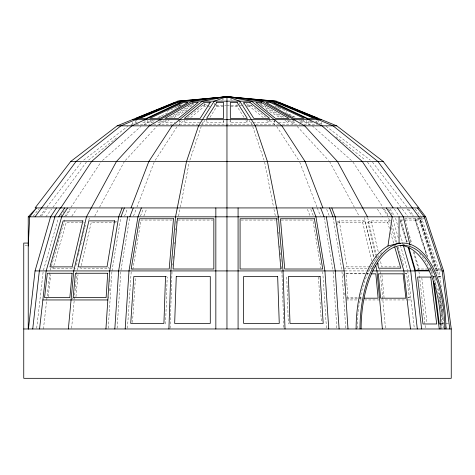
<?xml version="1.0" encoding="UTF-8"?>
<svg xmlns="http://www.w3.org/2000/svg" width="475" height="475" viewBox="0 0 475 475"><rect width="100%" height="100%" fill="white"/><g stroke="black" fill="none" stroke-linecap="round" stroke-linejoin="round"><path stroke-width="0.36" stroke-dasharray="2.38 1.78" d="M165.591 323.986L167.194 277.056L166.078 276.676M170.098 328.243L172.027 271.658M247.261 119.029L247.089 122.229L230.114 122.229L230.286 119.029M243.972 117.319L236.966 106.281L237.067 104.363M108.775 298.187L108.876 296.709M109.262 290.807L109.458 287.856M109.844 281.948L110.087 278.261M108.211 328.243L111.934 271.658M117.105 328.243L120.834 271.658M127.466 328.243L131.195 271.658M132.495 322.519L135.488 277.056M172.55 265.08L172.674 263.613M173.114 258.501L173.369 255.574M174.367 243.877L174.497 242.416M175.56 229.989L175.685 228.528M176.124 223.41L176.314 221.219M71.606 328.243L76.944 270.928M75.953 296.709L78.013 274.568M36.688 328.243L43.142 271.658M43.433 328.973L49.97 271.658M48.189 296.75L50.724 274.55M243.36 104.363L243.663 102.446M263.245 117.539L249.44 106.281L249.945 103.087M253.181 122.229L268.993 122.229L269.497 119.029M111.981 270.928L120.822 217.562M121 270.192L129.841 216.832M132.84 269.598L141.045 220.067L172.075 220.067M178.564 216.149L179.924 209.303M180.34 207.207L189.276 162.207M75.982 265.323L77.324 259.57M78.339 255.259L79.681 249.512M80.691 245.195L82.377 238.011M82.543 237.292L84.734 227.947M84.9 227.228L85.405 225.073M77.11 270.204L77.787 267.318M88.766 220.436L89.442 217.55M260.71 105.005L261.351 102.446M274.776 120.947L274.461 122.229L272.157 120.353M278.748 122.229L288.04 122.229L288.521 120.312M43.427 270.216L58.336 218.257M50.255 270.216L65.164 218.257M51.834 267.668L53.111 268.197L66.304 222.199L84.615 222.199M289.358 120.418L292.499 122.229L293.544 119.029M300.141 122.229L302.919 122.229L303.549 120.312M189.893 160.087L201.21 126.54M302.753 120.662L306.072 122.229L306.803 120.312M124.569 216.149L127.199 209.303M133.469 216.149L136.093 209.303M136.883 207.248L154.179 162.165M140.463 216.149L143.088 209.303M143.83 216.149L146.454 209.303M317.276 120.312L316.492 122.229L314.818 122.229M94.715 216.196L98.509 209.208M99.548 207.29L124.403 161.482M204.808 120.454L202.457 124.159L202.457 122.235M223.808 120.781L223.808 122.229L206.833 122.229L208.002 120.389M209.95 117.319L216.956 106.281L216.855 104.363M155.242 160.253L177.264 126.451M60.675 216.238L65.402 209.119M64.57 216.832L69.694 209.119M70.888 207.326L100.943 162.094M65.966 216.238L70.698 209.119M71.79 216.238L76.522 209.119M45.837 216.832L51.555 209.119M52.873 207.338L86.42 162.076M33.149 216.273L38.695 209.047M39.876 216.273L45.422 209.047M46.728 207.343L81.468 162.07M41.343 216.273L46.888 209.047M125.4 160.402L157.249 125.839M102.457 160.508L141.028 126.326M178.155 125.418L184.163 120.454M179.467 122.229L181.765 120.353M187.566 117.681L202.314 105.652L208.477 103.407M184.627 120.312L184.929 122.229L187.227 120.353M190.677 117.539L204.482 106.281L210.864 106.281M88.587 160.111L116.773 137.72M83.683 160.128L127.787 126.291M221.742 100.35L223.482 99.127M158.911 124.83L166.434 120.454M157.949 122.229L161.423 122.229L164.564 120.418M169.593 117.515L189.074 106.281L187.672 106.281M171.57 117.497L192.108 105.652L192.108 103.728M165.401 120.312L165.882 122.229L169.029 120.418M174.052 117.515L187.88 109.547M337.44 221.867L339.275 220.881L365.043 220.881L373.635 257.533M337.571 222.199L362.603 222.199L365.043 220.881M369.888 266.879L346.892 266.879L344.452 268.197L368.927 268.197M143.842 124.717L152.962 120.395M142.755 122.229L147.85 122.229L151.169 120.662M157.807 117.539L168.435 112.533M158.959 117.568L162.29 116.001M150.379 120.312L151.002 122.229L154.322 120.662M130.981 124.717L137.702 121.944M177.323 106.507L180.791 105.379M166.927 111.411L179.069 106.281M367.84 222.199L371.028 220.881L390.8 220.881L387.618 222.199L367.84 222.199L375.588 255.259M209.16 103.158L211.898 102.167M407.265 242.013L400.971 220.067L403.441 219.189M400.971 220.067L415.049 220.067L418.754 218.749L434.839 269.01M417.24 269.669L419.098 269.01L427.684 269.01M427.654 257.064L415.815 220.067L419.793 218.749L424.597 218.749M415.815 220.067L420.613 220.067L423.932 218.969M435.925 270.328L437.267 270.328L440.58 269.23M346.477 297.902L362.455 297.617M191.508 104.132L195.124 103.372M179.117 105.391L182.014 104.862M405.199 273.487L406.588 273.262L409.367 297.617L407.978 297.843M432.767 276.771L434.114 276.581M434.773 276.866L433.331 277.056L434.607 277.056M438.532 276.961L442.142 276.486M441.465 323.701L443.632 323.416M446.156 323.701L448.323 323.416L446.31 323.416M179.348 105.652L180.755 105.652M189.258 105.652L192.108 105.652M202.314 105.652L210.009 105.652M216.327 105.652L226.254 105.652M226.961 105.652L237.595 105.652M239.721 105.652L243.918 105.652M246.715 105.652L251.607 105.652L266.356 117.681M261.82 103.728L261.82 105.652L264.664 105.652M216.956 106.281L223.808 106.281M230.803 106.281L236.966 106.281M247.315 106.281L249.44 106.281M266.249 106.281L264.848 106.281L284.329 117.515M151.002 122.229L153.781 122.229M165.882 122.229L175.174 122.229M184.929 122.229L200.741 122.229M292.499 122.229L295.973 122.229M306.072 122.229L312.627 122.229M136.236 124.159L149.987 124.159M153.567 124.159L172.36 124.159M175.263 124.159L198.039 124.159M200.984 124.159L252.938 124.159M255.882 124.159L278.659 124.159M282.287 124.159L300.354 124.159M303.941 124.159L317.686 124.159M404.676 218.749L418.754 218.749M177.888 220.067L212.907 220.067M241.015 220.067L275.304 220.067M281.105 220.067L312.877 220.067L320.839 268.143M25.032 245.314L27.597 245.314M370.631 266.879L372.115 266.879M399.558 266.879L381.799 266.879L380.285 260.407M53.111 268.197L75.305 268.197M369.669 268.197L373.38 268.197M428.397 269.01L431.258 269.01M441.245 269.01L435.878 269.01L419.793 218.749M344.856 270.928L366.207 270.928M366.938 270.928L369.877 270.928M430.421 270.928L432.612 270.928M435.498 270.928L442.142 270.928M365.287 273.262L346.204 273.262L347.807 297.617M366.023 273.262L368.962 273.262M405.128 273.262L406.588 273.262M345.747 273.832L366.296 273.832M367.032 273.832L368.499 273.832M432.6 276.486L434.785 276.486M438.306 276.486L441.507 276.486M407.918 297.617L409.367 297.617M71.873 298.187L73.322 298.187M346.608 298.187L361.261 298.187M346.091 299.951L357.123 299.951M360.062 299.951L361.534 299.951M364.473 299.951L407.449 299.951M408.173 299.951L411.065 299.951M441.976 323.986L443.988 323.986M258.798 103.372L260.971 103.829M402.539 243.99L404.623 244.536M246.133 103.657L251.607 105.652M315.543 121.671L322.941 124.717M72.123 266.879L73.393 267.401M277.275 106.792L279.294 107.647M274.853 106.281L286.995 111.411M309.926 121.089L311.95 121.944M285.487 112.533L296.115 117.539M288.301 114.433L294.963 117.568M300.96 120.395L310.08 124.717M299.6 120.662L302.919 122.229M114.647 220.881L117.093 222.199L91.319 222.199L80.542 268.197L109.47 268.197L107.029 266.879M261.82 105.652L282.358 117.497M287.488 120.454L295.017 124.83M266.042 109.547L279.87 117.515M284.899 120.418L288.04 122.229M230.44 99.127L232.18 100.35M326.141 126.291L370.239 160.128M335.997 136.806L365.334 160.111M269.758 120.454L275.767 125.418M266.695 120.353L268.993 122.229M312.342 125.839L351.47 160.508M297.172 126.38L328.528 160.402M415.227 209.047L420.773 216.273M372.453 162.07L407.194 207.343M408.5 209.047L414.046 216.273M407.033 209.047L412.579 216.273M367.502 162.076L401.048 207.338M402.367 209.119L407.645 216.238M394.345 209.119L399.077 216.238M390.052 209.119L394.784 216.238M388.52 209.119L392.855 215.644M352.978 162.094L383.034 207.326M384.228 209.119L389.352 216.832M382.44 207.931L387.956 216.238M377.399 209.119L382.523 216.832M276.658 126.451L298.68 160.253M249.114 120.454L251.465 124.159L251.465 121.594M245.919 120.389L247.089 122.229M329.519 161.482L354.374 207.29M355.413 209.208L359.207 216.196M136.129 119.029L137.429 122.229M326.723 209.303L329.353 216.149M299.743 162.165L317.039 207.248M317.306 207.931L320.453 216.149M310.834 209.303L313.458 216.149M307.468 209.303L310.092 216.149M147.119 120.312L147.85 122.229M252.712 126.54L264.029 160.087M421.2 216.832L439.12 270.928L441.251 287.09M419.74 216.832L437.659 270.928L438.526 277.537M420.613 220.067L437.267 270.328M160.799 120.312L161.423 122.229M418.914 216.832L436.228 270.928L436.507 273.131M415.031 218.239L427.173 256.173M415.049 220.067L426.218 254.968M430.237 267.532L431.128 270.328M404.878 219.456L411.783 243.527M414.224 252.017L419.098 269.01M407.847 232.489L410.911 243.164M413.363 251.708L418.463 269.503M400.288 219.676L406.82 242.452M400.288 221.101L406.416 242.452M395.586 218.257L398.448 228.22M400.282 234.626L403.144 244.589M393.051 219.676L398.365 238.183M400.401 245.302L407.55 270.216M391.816 224.42L397.094 242.814M398.311 247.065L403.999 266.879M388.758 218.257L390.189 223.238M391.412 227.507L395.907 243.164M387.618 222.199L389.441 228.564M390.664 232.815L393.71 243.426M192.737 103.087L193.212 105.005M371.028 220.881L378.266 251.786M367.65 217.55L376.438 255.057M376.604 255.782L377.114 257.943M378.296 262.99L378.973 265.875M379.644 268.761L379.982 270.204M375.755 255.977L376.426 258.851M364.479 217.55L373.938 257.943M374.306 260.407L374.644 261.844M362.603 222.199L372.032 262.443M372.198 263.162L373.207 267.478M264.646 162.207L273.582 207.207M273.998 209.303L275.494 216.832M339.275 220.881L346.892 266.879M336.953 222.929L337.315 225.12M333.1 217.562L341.816 270.192M324.199 217.562L333.04 270.928M203.977 103.087L204.482 106.281M446.476 326.77L446.767 328.973M442.106 304.724L442.302 306.197M442.688 309.136L442.979 311.339M440.224 295.391L443.502 320.322M439.808 293.348L443.537 322.679M438.467 288.562L443.513 328.243M434.975 277.952L436.092 286.752M433.42 277.792L433.61 279.258M431.894 270.928L432.547 276.07M421.824 277.952L426.924 322.679M418.956 271.658L425.41 328.243M407.758 270.928L414.289 328.249M381.942 274.734L384.073 297.617M380.22 271.652L385.492 328.249M277.299 217.562L277.483 219.753M278.552 232.18L278.677 233.647M279.739 246.074L279.864 247.534M280.303 252.652L280.493 254.843M280.868 259.231L281.058 261.422M281.497 266.54L281.812 270.192M343.544 273.832L343.787 277.519M344.173 283.427L344.369 286.377M344.803 293.022L344.951 295.236M341.988 271.658L345.711 328.243M333.088 271.658L336.817 328.243M322.727 271.658L326.456 328.243M318.434 277.056L321.427 322.519M223.701 120.312L223.808 122.229M206.667 119.029L206.833 122.229M286.728 277.056L288.331 323.986M281.871 270.928L283.801 327.507M321.634 122.235L321.634 124.159M318.41 119.67L318.41 122.877M308.952 120.953L308.952 124.159M293.906 119.67L293.906 124.159M274.301 119.67L274.301 124.159M239.721 102.446L239.721 104.369M230.114 120.781L230.114 122.229M214.201 103.087L214.201 105.011M179.621 119.67L179.621 124.159M160.016 119.67L160.016 124.159M144.97 119.67L144.97 124.159M135.512 119.67L135.512 122.877M132.287 122.235L132.287 124.159M357.236 328.255A83.659 41.83 90 0 1 358.477 308.72M358.661 307.325A83.659 41.83 90 0 1 381.93 252.652M393.603 246.032A83.659 41.83 90 0 1 395.657 245.593M419.514 253.436A85.904 42.952 -90 0 1 429.073 267.52M429.436 268.233A85.904 42.952 -90 0 1 440.45 306.001M440.551 306.743A85.904 42.952 -90 0 1 442.011 328.255"/><path stroke-width="0.71" d="M168.91 328.973L170.887 270.928L175.524 216.832L186.521 161.482L198.544 125.839L214.201 101.169L226.961 96.68L276.254 101.169L336.763 125.839L383.218 161.482L425.689 216.832L443.608 270.928L451.25 328.973L451.25 378.32L23.75 378.32L23.75 243.075L28.233 243.075M28.233 246.002L29.699 216.832L36.528 207.931L28.233 216.832L28.233 328.973M105.919 328.973L109.743 270.928L118.702 216.832L122.117 207.931M114.819 328.973L118.637 270.928L127.597 216.832M125.18 328.973L128.998 270.928L137.958 216.832L141.372 207.931M68.364 328.973L73.767 270.928L86.444 216.832L116.47 161.482L149.316 125.839L192.108 101.169L226.961 96.68L274.574 101.169L333.022 125.839L377.892 161.482L418.914 216.832M28.429 328.973L35.049 270.928L50.57 216.832L56.483 207.931M32.722 328.973L39.342 270.928L54.863 216.832M39.55 328.973L46.164 270.928L61.685 216.832L67.598 207.931L418.861 207.931M356.113 328.973A85.904 42.952 -90 0 1 387.944 246.002L392.237 216.832L386.323 207.931M120.947 216.832L124.355 207.931M131.011 207.931L148.835 161.482L172.057 125.839L202.314 101.169L226.961 96.68L269.652 101.169L322.056 125.839L362.282 161.482L393.152 207.931M129.841 216.832L133.255 207.931M54.453 216.832L60.367 207.931M60.77 207.931L91.639 161.482L131.866 125.839L184.27 101.169L226.961 96.68L261.82 101.169L304.606 125.839L337.452 161.482L367.484 216.832M58.746 216.832L64.659 207.931M35.008 216.832L76.03 161.482L120.899 125.839L179.348 101.169L226.961 96.68L251.607 101.169L281.865 125.839L305.087 161.482L322.911 207.931M229.128 97.09L226.961 96.68L177.668 101.169L117.159 125.839L70.704 161.482L35.061 207.931L67.391 207.931M225.589 97.179L226.961 96.68L229.134 97.138M387.944 246.002L399.065 243.075L400.455 243.438M225.536 97.048L226.961 96.68L228.386 97.048M224.788 97.138L226.961 96.68L239.721 101.169L255.378 125.839L267.401 161.482L278.397 216.832L283.035 270.928L285.012 328.973M224.8 97.09L226.961 96.68L228.333 97.179M177.668 101.169L276.254 101.169M132.287 119.67L321.634 119.67M117.159 125.839L336.763 125.839M70.704 161.482L383.218 161.482M28.233 216.832L425.689 216.832M428.984 270.328L415.387 270.328L408.892 247.677M35.049 270.928L344.179 270.928L348.003 328.973M372.602 270.928L428.955 270.928M417.394 207.931L424.223 216.832L442.142 270.928L443.608 270.928M371.438 273.832L375.838 273.832L378.106 298.187L364.188 298.187M42.857 299.951L107.831 299.951M441.305 323.986L439.298 323.986L434.168 283.658M23.75 328.973L451.25 328.973M397.444 207.931L403.352 216.832L410.014 245.29M331.805 207.931L335.219 216.832L344.179 270.928M329.567 207.931L332.981 216.832M320.667 207.931L324.081 216.832M312.55 207.931L315.964 216.832L324.924 270.928L328.747 328.973M408.251 247.439L414.99 270.928L421.61 328.973M403.548 246.014L410.697 270.928L417.317 328.973M396.928 246.727L403.869 270.928L410.489 328.973M394.719 246.964L400.811 268.197L378.617 268.197L377.441 263.162M375.796 265.875L376.984 270.928L382.387 328.973M326.325 216.832L335.285 270.928L339.108 328.973M442.142 270.928L449.783 328.973M433.2 281.212L439.274 328.973M399.065 216.832L399.065 243.075M238.082 207.931L238.082 328.973M226.961 96.68L226.961 328.973M215.84 207.931L215.84 328.973M361.119 328.973A83.659 41.83 90 0 1 402.948 245.314A83.659 41.83 90 0 1 444.778 328.973M359.997 328.973A85.904 42.952 -90 0 1 402.948 243.075A85.904 42.952 -90 0 1 445.9 328.973M400.419 245.361A83.659 41.83 -90 0 1 440.895 328.973M165.52 276.486L163.917 323.416L130.726 323.416L133.813 276.486L165.52 276.486M176.261 276.486L174.663 323.416L210.283 323.416L210.283 276.486L176.261 276.486M107.718 273.262L106.115 297.617L73.156 297.617L75.418 273.262L107.718 273.262M173.494 218.749L169.189 269.01L131.183 269.01L139.507 218.749L173.494 218.749M177.365 218.749L173.054 269.01L213.839 269.01L213.839 218.749L177.365 218.749M72.117 273.262L69.849 297.617L44.555 297.617L47.334 273.262L72.117 273.262M114.647 220.881L107.029 266.879L78.102 266.879L88.878 220.881L114.647 220.881M82.893 220.881L72.123 266.879L49.922 266.879L63.122 220.881L82.893 220.881M210.259 102.446L200.141 118.394L184.324 118.394L203.876 102.446L210.259 102.446M216.748 102.446L206.631 118.394L223.6 118.394L223.6 102.446L216.748 102.446M198.057 102.446L178.505 118.394L164.926 118.394L192.577 102.446L198.057 102.446M187.821 102.446L160.17 118.394L149.75 118.394L183.617 102.446L187.821 102.446M180.257 102.446L146.389 118.394L139.84 118.394L177.614 102.446L180.257 102.446M175.875 102.446L138.1 118.394L135.868 118.394L174.972 102.446L175.875 102.446M237.173 102.446L230.322 102.446L230.322 118.394L247.291 118.394L237.173 102.446M250.046 102.446L243.663 102.446L253.787 118.394L269.598 118.394L250.046 102.446M261.351 102.446L255.865 102.446L275.417 118.394L289.002 118.394L261.351 102.446M270.305 102.446L266.101 102.446L293.752 118.394L304.172 118.394L270.305 102.446M276.308 102.446L273.665 102.446L307.533 118.394L314.082 118.394L276.308 102.446M278.95 102.446L278.047 102.446L315.822 118.394L318.054 118.394L278.95 102.446M276.557 218.749L240.083 218.749L240.083 269.01L280.868 269.01L276.557 218.749M314.414 218.749L280.428 218.749L284.733 269.01L322.739 269.01L314.414 218.749M403.121 273.832L378.338 273.832L380.6 298.187L405.893 298.187L403.121 273.832M277.661 276.486L243.639 276.486L243.639 323.416L279.264 323.416L277.661 276.486M320.108 276.486L288.402 276.486L290.005 323.416L323.196 323.416L320.108 276.486M430.748 277.056L417.614 277.056L422.964 323.986L436.715 323.986L430.748 277.056"/></g></svg>
